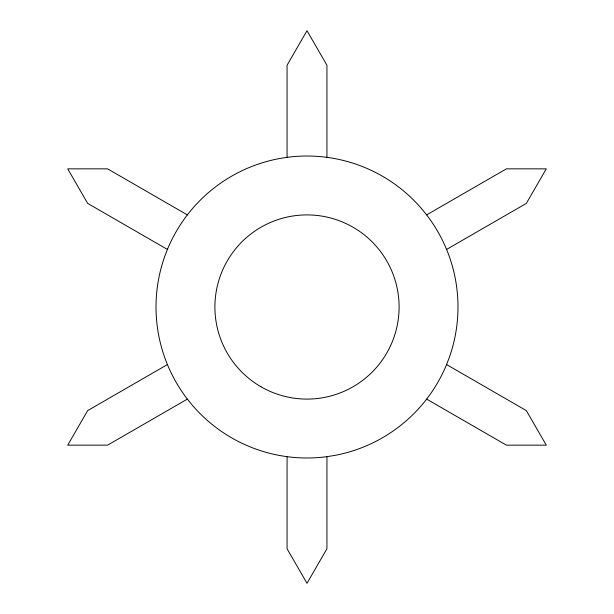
<?xml version="1.0" encoding="UTF-8"?>
<svg xmlns="http://www.w3.org/2000/svg" width="614" height="614" viewBox="0 0 614 614"><rect width="100%" height="100%" fill="white"/><g stroke="black" fill="none" stroke-linecap="round" stroke-linejoin="round"><path stroke-width="0.92" d="M167.415 364.562L87.656 410.612L67.717 445.15L107.596 445.15L187.362 399.1M426.638 214.9L506.404 168.85L546.283 168.85L526.344 203.387L446.585 249.438M187.362 214.9L107.596 168.85L67.717 168.85L87.656 203.387L167.415 249.438M446.585 364.562L526.344 410.612L546.283 445.15L506.404 445.15L426.638 399.1M326.94 157.338L326.94 65.237L307 30.7L287.06 65.237L287.06 157.338M326.94 456.662L326.94 548.762L307 583.3L287.06 548.762L287.06 456.662M167.599 249L164.752 256.376A150.983 150.983 0 0 0 187.07 398.724L192.036 404.879A150.983 150.983 0 0 0 326.471 456.724L334.285 455.496A150.983 150.983 0 0 0 446.401 365L449.248 357.624A150.983 150.983 0 0 0 426.93 215.276L421.964 209.121A150.983 150.983 0 0 0 287.529 157.276L279.715 158.504A150.983 150.983 0 0 0 167.599 249M260.95 386.759A92.1 92.1 0 0 0 399.1 307A92.1 92.1 0 0 0 260.95 227.241A92.1 92.1 0 0 0 260.95 386.759"/></g></svg>
